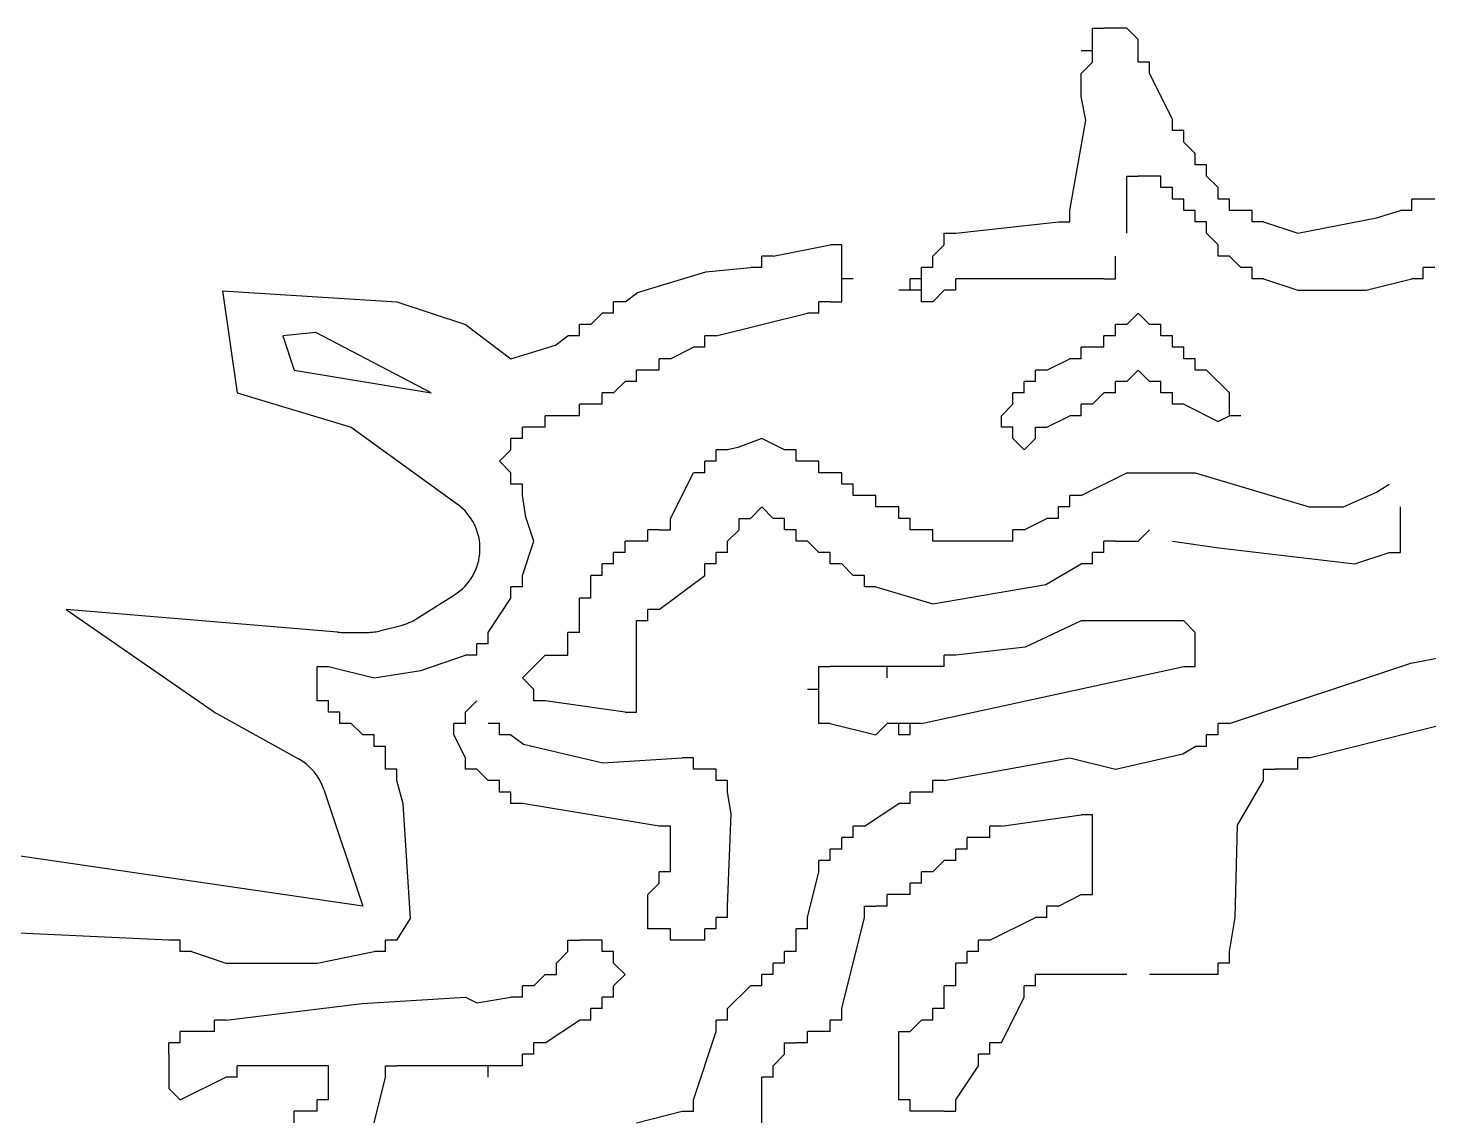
# Model space of a CAD drawing. Header units: metres. Extents: x -4.5 to 4.5, y -4.5 to 4.5.
# Drawn here: x -1.88 to -0.6, y 1.527 to 2.522 of the extents above; entities that cross this region are included whole.
import ezdxf

# ---------------------------------------------------------------- set-up
doc = ezdxf.new("R2010")
doc.units = ezdxf.units.M

msp = doc.modelspace()

# ---------------------------------------------------------------- linework, layer by layer
at = {"layer": '1', "color": 3}
for p, q in [((-0.907651, 2.511762), (-0.907651, 2.522179)), ((-0.907651, 2.522179), (-0.897234, 2.522179)), ((-0.876401, 2.522179), (-0.897234, 2.522179)), ((-0.865984, 2.511762), (-0.876401, 2.522179)), ((-0.907651, 2.501346), (-0.907651, 2.511762)), ((-0.865984, 2.501346), (-0.865984, 2.511762)), ((-0.907651, 2.501346), (-0.918068, 2.501346)), ((-0.907651, 2.490929), (-0.907651, 2.501346)), ((-0.865984, 2.490929), (-0.865984, 2.501346)), ((-0.918068, 2.480512), (-0.907651, 2.490929)), ((-0.855568, 2.490929), (-0.865984, 2.490929)), ((-0.855568, 2.480512), (-0.855568, 2.490929)), ((-0.918068, 2.459679), (-0.918068, 2.480512)), ((-0.834734, 2.438846), (-0.855568, 2.480512)), ((-0.913845, 2.438142), (-0.918068, 2.459679)), ((-0.928484, 2.355512), (-0.913845, 2.438142)), ((-0.834734, 2.428429), (-0.834734, 2.438846)), ((-0.824318, 2.428429), (-0.834734, 2.428429)), ((-0.824318, 2.418012), (-0.824318, 2.428429)), ((-0.813901, 2.407596), (-0.824318, 2.418012)), ((-0.813901, 2.397179), (-0.813901, 2.407596)), ((-0.803484, 2.397179), (-0.813901, 2.397179)), ((-0.803484, 2.386762), (-0.803484, 2.397179)), ((-0.876401, 2.376346), (-0.876401, 2.386762)), ((-0.876401, 2.386762), (-0.865984, 2.386762)), ((-0.855568, 2.386762), (-0.865984, 2.386762)), ((-0.845151, 2.386762), (-0.855568, 2.386762)), ((-0.845151, 2.376346), (-0.845151, 2.386762)), ((-0.793068, 2.376346), (-0.803484, 2.386762)), ((-0.876401, 2.334679), (-0.876401, 2.376346)), ((-0.834734, 2.376346), (-0.845151, 2.376346)), ((-0.834734, 2.365929), (-0.834734, 2.376346)), ((-0.793068, 2.365929), (-0.793068, 2.376346)), ((-0.928484, 2.345096), (-0.928484, 2.355512)), ((-0.824318, 2.365929), (-0.834734, 2.365929)), ((-0.824318, 2.355512), (-0.824318, 2.365929)), ((-0.813901, 2.355512), (-0.824318, 2.355512)), ((-0.813901, 2.345096), (-0.813901, 2.355512)), ((-0.782651, 2.365929), (-0.793068, 2.365929)), ((-0.782651, 2.355512), (-0.782651, 2.365929)), ((-0.772234, 2.355512), (-0.782651, 2.355512)), ((-0.761818, 2.355512), (-0.772234, 2.355512)), ((-0.761818, 2.345096), (-0.761818, 2.355512)), ((-0.648153, 2.348772), (-0.626401, 2.355512)), ((-0.615984, 2.355512), (-0.626401, 2.355512)), ((-0.605568, 2.365929), (-0.615984, 2.365929)), ((-0.615984, 2.355512), (-0.615984, 2.365929)), ((-0.595151, 2.365929), (-0.605568, 2.365929)), ((-1.032651, 2.334679), (-0.938901, 2.345096)), ((-0.938901, 2.345096), (-0.928484, 2.345096)), ((-0.803484, 2.345096), (-0.813901, 2.345096)), ((-0.803484, 2.334679), (-0.803484, 2.345096)), ((-0.751401, 2.345096), (-0.761818, 2.345096)), ((-0.751401, 2.345096), (-0.720151, 2.334679)), ((-0.720151, 2.334679), (-0.648153, 2.348772)), ((-1.043068, 2.324262), (-1.043068, 2.334679)), ((-1.043068, 2.334679), (-1.032651, 2.334679)), ((-0.793068, 2.324262), (-0.803484, 2.334679)), ((-1.199318, 2.313846), (-1.147234, 2.324262)), ((-1.136818, 2.324262), (-1.147234, 2.324262)), ((-1.136818, 2.313846), (-1.136818, 2.324262)), ((-1.053484, 2.313846), (-1.043068, 2.324262)), ((-0.793068, 2.313846), (-0.793068, 2.324262)), ((-1.199318, 2.313846), (-1.209734, 2.313846)), ((-1.209734, 2.303429), (-1.209734, 2.313846)), ((-1.136818, 2.303429), (-1.136818, 2.313846)), ((-1.053484, 2.303429), (-1.053484, 2.313846)), ((-0.886818, 2.303429), (-0.886818, 2.313846)), ((-0.782651, 2.313846), (-0.793068, 2.313846)), ((-0.772234, 2.303429), (-0.782651, 2.313846)), ((-1.323276, 2.280512), (-1.261016, 2.299423)), ((-1.261016, 2.299423), (-1.220151, 2.303429)), ((-1.209734, 2.303429), (-1.220151, 2.303429)), ((-1.136818, 2.293012), (-1.136818, 2.303429)), ((-1.126401, 2.293012), (-1.136818, 2.293012)), ((-1.136818, 2.282596), (-1.136818, 2.293012)), ((-1.063901, 2.293012), (-1.074318, 2.293012)), ((-1.074318, 2.282596), (-1.074318, 2.293012)), ((-1.053484, 2.303429), (-1.063901, 2.303429)), ((-1.063901, 2.293012), (-1.063901, 2.303429)), ((-1.063901, 2.282596), (-1.063901, 2.293012)), ((-1.022234, 2.293012), (-1.032651, 2.293012)), ((-1.032651, 2.282596), (-1.032651, 2.293012)), ((-0.897234, 2.293012), (-1.022234, 2.293012)), ((-0.897234, 2.293012), (-0.886818, 2.293012)), ((-0.886818, 2.293012), (-0.886818, 2.303429)), ((-0.761818, 2.303429), (-0.772234, 2.303429)), ((-0.761818, 2.293012), (-0.761818, 2.303429)), ((-0.751401, 2.293012), (-0.761818, 2.293012)), ((-0.751401, 2.293012), (-0.720151, 2.282596)), ((-0.657651, 2.282596), (-0.615984, 2.293012)), ((-0.605568, 2.293012), (-0.615984, 2.293012)), ((-0.595151, 2.303429), (-0.605568, 2.303429)), ((-0.605568, 2.293012), (-0.605568, 2.303429)), ((-1.334734, 2.272179), (-1.323276, 2.280512)), ((-1.136818, 2.272179), (-1.136818, 2.282596)), ((-1.074318, 2.282596), (-1.084734, 2.282596)), ((-1.063901, 2.282596), (-1.074318, 2.282596)), ((-1.063901, 2.272179), (-1.063901, 2.282596)), ((-1.053484, 2.272179), (-1.043068, 2.282596)), ((-1.032651, 2.282596), (-1.043068, 2.282596)), ((-0.720151, 2.282596), (-0.657651, 2.282596)), ((-1.334734, 2.272179), (-1.345151, 2.272179)), ((-1.345151, 2.261762), (-1.345151, 2.272179)), ((-1.147234, 2.272179), (-1.157651, 2.272179)), ((-1.157651, 2.261762), (-1.157651, 2.272179)), ((-1.147234, 2.272179), (-1.136818, 2.272179)), ((-1.053484, 2.272179), (-1.063901, 2.272179)), ((-1.365984, 2.251346), (-1.355568, 2.261762)), ((-1.345151, 2.261762), (-1.355568, 2.261762)), ((-1.251401, 2.240929), (-1.168068, 2.261762)), ((-1.157651, 2.261762), (-1.168068, 2.261762)), ((-0.865984, 2.261762), (-0.876401, 2.251346)), ((-0.855568, 2.251346), (-0.865984, 2.261762)), ((-1.398276, 2.232596), (-1.386818, 2.240929)), ((-1.376401, 2.240929), (-1.386818, 2.240929)), ((-1.365984, 2.251346), (-1.376401, 2.251346)), ((-1.376401, 2.240929), (-1.376401, 2.251346)), ((-1.251401, 2.240929), (-1.261818, 2.240929)), ((-1.261818, 2.230512), (-1.261818, 2.240929)), ((-0.886818, 2.240929), (-0.897234, 2.240929)), ((-0.897234, 2.230512), (-0.897234, 2.240929)), ((-0.876401, 2.251346), (-0.886818, 2.251346)), ((-0.886818, 2.240929), (-0.886818, 2.251346)), ((-0.845151, 2.251346), (-0.855568, 2.251346)), ((-0.845151, 2.240929), (-0.845151, 2.251346)), ((-0.834734, 2.240929), (-0.845151, 2.240929)), ((-0.834734, 2.230512), (-0.834734, 2.240929)), ((-1.438901, 2.220096), (-1.398276, 2.232596)), ((-1.293068, 2.220096), (-1.272234, 2.230512)), ((-1.261818, 2.230512), (-1.272234, 2.230512)), ((-0.907651, 2.230512), (-0.918068, 2.230512)), ((-0.918068, 2.220096), (-0.918068, 2.230512)), ((-0.897234, 2.230512), (-0.907651, 2.230512)), ((-0.824318, 2.230512), (-0.834734, 2.230512)), ((-0.824318, 2.220096), (-0.824318, 2.230512)), ((-1.293068, 2.220096), (-1.303484, 2.220096)), ((-1.303484, 2.209679), (-1.303484, 2.220096)), ((-0.949318, 2.209679), (-0.928484, 2.220096)), ((-0.918068, 2.220096), (-0.928484, 2.220096)), ((-0.813901, 2.220096), (-0.824318, 2.220096)), ((-0.813901, 2.209679), (-0.813901, 2.220096)), ((-1.313901, 2.209679), (-1.324318, 2.209679)), ((-1.324318, 2.199262), (-1.324318, 2.209679)), ((-1.303484, 2.209679), (-1.313901, 2.209679)), ((-0.949318, 2.209679), (-0.959734, 2.209679)), ((-0.959734, 2.199262), (-0.959734, 2.209679)), ((-0.865984, 2.209679), (-0.876401, 2.199262)), ((-0.855568, 2.199262), (-0.865984, 2.209679)), ((-0.803484, 2.209679), (-0.813901, 2.209679)), ((-0.782651, 2.188846), (-0.803484, 2.209679)), ((-1.345151, 2.188846), (-1.355568, 2.188846)), ((-1.355568, 2.178429), (-1.355568, 2.188846)), ((-1.345151, 2.188846), (-1.334734, 2.199262)), ((-1.324318, 2.199262), (-1.334734, 2.199262)), ((-0.970151, 2.188846), (-0.980568, 2.188846)), ((-0.980568, 2.178429), (-0.980568, 2.188846)), ((-0.959734, 2.199262), (-0.970151, 2.199262)), ((-0.970151, 2.188846), (-0.970151, 2.199262)), ((-0.907651, 2.178429), (-0.897234, 2.188846)), ((-0.886818, 2.188846), (-0.897234, 2.188846)), ((-0.876401, 2.199262), (-0.886818, 2.199262)), ((-0.886818, 2.188846), (-0.886818, 2.199262)), ((-0.845151, 2.199262), (-0.855568, 2.199262)), ((-0.845151, 2.188846), (-0.845151, 2.199262)), ((-0.834734, 2.188846), (-0.845151, 2.188846)), ((-0.834734, 2.178429), (-0.834734, 2.188846)), ((-0.782651, 2.178429), (-0.782651, 2.188846)), ((-1.365984, 2.178429), (-1.376401, 2.178429)), ((-1.376401, 2.168012), (-1.376401, 2.178429)), ((-1.355568, 2.178429), (-1.365984, 2.178429)), ((-0.990984, 2.168012), (-0.980568, 2.178429)), ((-0.907651, 2.178429), (-0.918068, 2.178429)), ((-0.918068, 2.168012), (-0.918068, 2.178429)), ((-0.824318, 2.178429), (-0.834734, 2.178429)), ((-0.824318, 2.178429), (-0.793068, 2.162804)), ((-0.782651, 2.168012), (-0.782651, 2.178429)), ((-1.397234, 2.168012), (-1.407651, 2.168012)), ((-1.407651, 2.157596), (-1.407651, 2.168012)), ((-1.386818, 2.168012), (-1.397234, 2.168012)), ((-1.376401, 2.168012), (-1.386818, 2.168012)), ((-0.990984, 2.157596), (-0.990984, 2.168012)), ((-0.949318, 2.157596), (-0.928484, 2.168012)), ((-0.918068, 2.168012), (-0.928484, 2.168012)), ((-0.793068, 2.162804), (-0.782651, 2.168012)), ((-0.772234, 2.168012), (-0.782651, 2.168012)), ((-1.418068, 2.157596), (-1.428484, 2.157596)), ((-1.428484, 2.147179), (-1.428484, 2.157596)), ((-1.407651, 2.157596), (-1.418068, 2.157596)), ((-0.980568, 2.157596), (-0.990984, 2.157596)), ((-0.980568, 2.147179), (-0.980568, 2.157596)), ((-0.959734, 2.147179), (-0.959734, 2.157596)), ((-0.959734, 2.157596), (-0.949318, 2.157596)), ((-1.428484, 2.147179), (-1.438901, 2.147179)), ((-1.438901, 2.136762), (-1.438901, 2.147179)), ((-1.231609, 2.138846), (-1.240984, 2.136762)), ((-1.209734, 2.147179), (-1.231609, 2.138846)), ((-1.188901, 2.136762), (-1.209734, 2.147179)), ((-0.980568, 2.147179), (-0.970151, 2.136762)), ((-0.970151, 2.136762), (-0.959734, 2.147179)), ((-1.449318, 2.126346), (-1.438901, 2.136762)), ((-1.438901, 2.115929), (-1.449318, 2.126346)), ((-1.251401, 2.126346), (-1.261818, 2.126346)), ((-1.261818, 2.115929), (-1.261818, 2.126346)), ((-1.240984, 2.136762), (-1.251401, 2.136762)), ((-1.251401, 2.126346), (-1.251401, 2.136762)), ((-1.178484, 2.136762), (-1.188901, 2.136762)), ((-1.178484, 2.126346), (-1.178484, 2.136762)), ((-1.168068, 2.126346), (-1.178484, 2.126346)), ((-1.157651, 2.126346), (-1.168068, 2.126346)), ((-1.157651, 2.115929), (-1.157651, 2.126346)), ((-1.438901, 2.105512), (-1.438901, 2.115929)), ((-1.293068, 2.074262), (-1.272234, 2.115929)), ((-1.261818, 2.115929), (-1.272234, 2.115929)), ((-1.147234, 2.115929), (-1.157651, 2.115929)), ((-1.136818, 2.115929), (-1.147234, 2.115929)), ((-1.136818, 2.105512), (-1.136818, 2.115929)), ((-0.918068, 2.095096), (-0.876401, 2.115929)), ((-0.876401, 2.115929), (-0.813901, 2.115929)), ((-0.813901, 2.115929), (-0.709734, 2.084679)), ((-1.428484, 2.105512), (-1.438901, 2.105512)), ((-1.428484, 2.095096), (-1.428484, 2.105512)), ((-1.126401, 2.105512), (-1.136818, 2.105512)), ((-1.126401, 2.095096), (-1.126401, 2.105512)), ((-0.648276, 2.098221), (-0.636818, 2.105512)), ((-1.425359, 2.075304), (-1.428484, 2.095096)), ((-1.115984, 2.095096), (-1.126401, 2.095096)), ((-1.105568, 2.095096), (-1.115984, 2.095096)), ((-1.105568, 2.084679), (-1.105568, 2.095096)), ((-0.918068, 2.095096), (-0.928484, 2.095096)), ((-0.928484, 2.084679), (-0.928484, 2.095096)), ((-0.678484, 2.084679), (-0.648276, 2.098221)), ((-1.418068, 2.053429), (-1.425359, 2.075304)), ((-1.293068, 2.063846), (-1.293068, 2.074262)), ((-1.230568, 2.063846), (-1.230568, 2.074262)), ((-1.230568, 2.074262), (-1.220151, 2.074262)), ((-1.209734, 2.084679), (-1.220151, 2.074262)), ((-1.199318, 2.074262), (-1.209734, 2.084679)), ((-1.188901, 2.074262), (-1.199318, 2.074262)), ((-1.188901, 2.063846), (-1.188901, 2.074262)), ((-1.095151, 2.084679), (-1.105568, 2.084679)), ((-1.084734, 2.084679), (-1.095151, 2.084679)), ((-1.084734, 2.074262), (-1.084734, 2.084679)), ((-1.074318, 2.074262), (-1.084734, 2.074262)), ((-1.074318, 2.063846), (-1.074318, 2.074262)), ((-0.970151, 2.063846), (-0.949318, 2.074262)), ((-0.938901, 2.074262), (-0.949318, 2.074262)), ((-0.928484, 2.084679), (-0.938901, 2.084679)), ((-0.938901, 2.074262), (-0.938901, 2.084679)), ((-0.709734, 2.084679), (-0.678484, 2.084679)), ((-0.626401, 2.053429), (-0.626401, 2.084679)), ((-1.303484, 2.063846), (-1.313901, 2.063846)), ((-1.313901, 2.053429), (-1.313901, 2.063846)), ((-1.303484, 2.063846), (-1.293068, 2.063846)), ((-1.240984, 2.053429), (-1.230568, 2.063846)), ((-1.178484, 2.063846), (-1.188901, 2.063846)), ((-1.178484, 2.053429), (-1.178484, 2.063846)), ((-1.063901, 2.063846), (-1.074318, 2.063846)), ((-1.053484, 2.063846), (-1.063901, 2.063846)), ((-1.053484, 2.053429), (-1.053484, 2.063846)), ((-0.970151, 2.063846), (-0.980568, 2.063846)), ((-0.980568, 2.053429), (-0.980568, 2.063846)), ((-0.865984, 2.053429), (-0.855568, 2.063846)), ((-1.428484, 2.022179), (-1.418068, 2.053429)), ((-1.324318, 2.053429), (-1.334734, 2.053429)), ((-1.334734, 2.043012), (-1.334734, 2.053429)), ((-1.313901, 2.053429), (-1.324318, 2.053429)), ((-1.240984, 2.043012), (-1.240984, 2.053429)), ((-1.168068, 2.053429), (-1.178484, 2.053429)), ((-1.157651, 2.043012), (-1.168068, 2.053429)), ((-1.043068, 2.053429), (-1.053484, 2.053429)), ((-0.990984, 2.053429), (-1.043068, 2.053429)), ((-0.980568, 2.053429), (-0.990984, 2.053429)), ((-0.886818, 2.053429), (-0.897234, 2.053429)), ((-0.897234, 2.043012), (-0.897234, 2.053429)), ((-0.886818, 2.053429), (-0.865984, 2.053429)), ((-0.834734, 2.053429), (-0.792443, 2.047387)), ((-0.626401, 2.043012), (-0.626401, 2.053429)), ((-1.334734, 2.043012), (-1.345151, 2.043012)), ((-1.345151, 2.032596), (-1.345151, 2.043012)), ((-1.240984, 2.043012), (-1.251401, 2.043012)), ((-1.251401, 2.032596), (-1.251401, 2.043012)), ((-1.147234, 2.043012), (-1.157651, 2.043012)), ((-1.147234, 2.032596), (-1.147234, 2.043012)), ((-0.897234, 2.043012), (-0.907651, 2.043012)), ((-0.907651, 2.032596), (-0.907651, 2.043012)), ((-0.792443, 2.047387), (-0.668068, 2.032596)), ((-0.668068, 2.032596), (-0.636818, 2.043012)), ((-0.636818, 2.043012), (-0.626401, 2.043012)), ((-1.428484, 2.011762), (-1.428484, 2.022179)), ((-1.355568, 2.022179), (-1.365984, 2.022179)), ((-1.365984, 2.011762), (-1.365984, 2.022179)), ((-1.345151, 2.032596), (-1.355568, 2.032596)), ((-1.355568, 2.022179), (-1.355568, 2.032596)), ((-1.303484, 1.990929), (-1.261818, 2.022179)), ((-1.251401, 2.032596), (-1.261818, 2.032596)), ((-1.261818, 2.022179), (-1.261818, 2.032596)), ((-1.136818, 2.032596), (-1.147234, 2.032596)), ((-1.126401, 2.022179), (-1.136818, 2.032596)), ((-1.115984, 2.022179), (-1.126401, 2.022179)), ((-1.115984, 2.011762), (-1.115984, 2.022179)), ((-0.950359, 2.013846), (-0.918068, 2.032596)), ((-0.907651, 2.032596), (-0.918068, 2.032596)), ((-1.428484, 2.011762), (-1.438901, 2.011762)), ((-1.438901, 2.001346), (-1.438901, 2.011762)), ((-1.365984, 2.001346), (-1.365984, 2.011762)), ((-1.105568, 2.011762), (-1.115984, 2.011762)), ((-1.105568, 2.011762), (-1.053484, 1.996137)), ((-1.053484, 1.996137), (-0.950359, 2.013846)), ((-1.524987, 1.982612), (-1.490509, 2.004388)), ((-1.459734, 1.970096), (-1.438901, 2.001346)), ((-1.365984, 2.001346), (-1.376401, 2.001346)), ((-1.376401, 1.990929), (-1.376401, 2.001346)), ((-1.376401, 1.980512), (-1.376401, 1.990929)), ((-1.303484, 1.990929), (-1.313901, 1.990929)), ((-1.313901, 1.980512), (-1.313901, 1.990929)), ((-1.557755, 1.971682), (-1.539194, 1.976472)), ((-1.376401, 1.970096), (-1.376401, 1.980512)), ((-1.313901, 1.980512), (-1.324318, 1.980512)), ((-1.324318, 1.970096), (-1.324318, 1.980512)), ((-0.918068, 1.980512), (-0.969109, 1.956554)), ((-0.824318, 1.980512), (-0.918068, 1.980512)), ((-0.813901, 1.970096), (-0.824318, 1.980512)), ((-1.593071, 1.970096), (-1.570248, 1.970096)), ((-1.459734, 1.959679), (-1.470151, 1.959679)), ((-1.470151, 1.949262), (-1.470151, 1.959679)), ((-1.459734, 1.959679), (-1.459734, 1.970096)), ((-1.376401, 1.970096), (-1.386818, 1.970096)), ((-1.386818, 1.959679), (-1.386818, 1.970096)), ((-1.386818, 1.949262), (-1.386818, 1.959679)), ((-1.324318, 1.907596), (-1.324318, 1.970096)), ((-0.813901, 1.949262), (-0.813901, 1.970096)), ((-0.617026, 1.941971), (-0.470151, 1.970096)), ((-1.521315, 1.935169), (-1.480568, 1.949262)), ((-1.470151, 1.949262), (-1.480568, 1.949262)), ((-1.428484, 1.928429), (-1.407651, 1.949262)), ((-1.407651, 1.949262), (-1.397234, 1.949262)), ((-1.397234, 1.949262), (-1.386818, 1.949262)), ((-1.032651, 1.949262), (-1.043068, 1.949262)), ((-1.043068, 1.938846), (-1.043068, 1.949262)), ((-0.969109, 1.956554), (-1.032651, 1.949262)), ((-0.813901, 1.938846), (-0.813901, 1.949262)), ((-1.615984, 1.928429), (-1.615984, 1.938846)), ((-1.615984, 1.938846), (-1.605568, 1.938846)), ((-1.605568, 1.938846), (-1.563901, 1.928429)), ((-1.563901, 1.928429), (-1.521315, 1.935169)), ((-1.157651, 1.928429), (-1.157651, 1.938846)), ((-1.157651, 1.938846), (-1.147234, 1.938846)), ((-1.105568, 1.938846), (-1.147234, 1.938846)), ((-1.095151, 1.938846), (-1.105568, 1.938846)), ((-1.084734, 1.938846), (-1.095151, 1.938846)), ((-1.095151, 1.928429), (-1.095151, 1.938846)), ((-1.053484, 1.938846), (-1.084734, 1.938846)), ((-1.063901, 1.886762), (-0.824318, 1.938846)), ((-1.043068, 1.938846), (-1.053484, 1.938846)), ((-0.824318, 1.938846), (-0.813901, 1.938846)), ((-0.782651, 1.886762), (-0.617026, 1.941971)), ((-1.615984, 1.918012), (-1.615984, 1.928429)), ((-1.418068, 1.918012), (-1.428484, 1.928429)), ((-1.157651, 1.918012), (-1.157651, 1.928429)), ((-1.615984, 1.907596), (-1.615984, 1.918012)), ((-1.605568, 1.907596), (-1.615984, 1.907596)), ((-1.605568, 1.897179), (-1.605568, 1.907596)), ((-1.480568, 1.897179), (-1.470151, 1.907596)), ((-1.418068, 1.907596), (-1.418068, 1.918012)), ((-1.407651, 1.907596), (-1.418068, 1.907596)), ((-1.334734, 1.897179), (-1.407651, 1.907596)), ((-1.324318, 1.897179), (-1.324318, 1.907596)), ((-1.157651, 1.918012), (-1.168068, 1.918012)), ((-1.157651, 1.907596), (-1.157651, 1.918012)), ((-1.157651, 1.897179), (-1.157651, 1.907596)), ((-1.595151, 1.897179), (-1.605568, 1.897179)), ((-1.595151, 1.886762), (-1.595151, 1.897179)), ((-1.480568, 1.886762), (-1.480568, 1.897179)), ((-1.334734, 1.897179), (-1.324318, 1.897179)), ((-1.157651, 1.886762), (-1.157651, 1.897179)), ((-0.709734, 1.855512), (-0.543068, 1.897179)), ((-1.584734, 1.886762), (-1.595151, 1.886762)), ((-1.574318, 1.876346), (-1.584734, 1.886762)), ((-1.480568, 1.886762), (-1.490984, 1.886762)), ((-1.490984, 1.876346), (-1.490984, 1.886762)), ((-1.449318, 1.886762), (-1.459734, 1.886762)), ((-1.449318, 1.876346), (-1.449318, 1.886762)), ((-1.147234, 1.886762), (-1.157651, 1.886762)), ((-1.147234, 1.886762), (-1.105568, 1.876346)), ((-1.105568, 1.876346), (-1.095151, 1.886762)), ((-1.084734, 1.886762), (-1.095151, 1.886762)), ((-1.074318, 1.886762), (-1.084734, 1.886762)), ((-1.084734, 1.876346), (-1.084734, 1.886762)), ((-1.063901, 1.886762), (-1.074318, 1.886762)), ((-1.074318, 1.876346), (-1.074318, 1.886762)), ((-0.782651, 1.886762), (-0.793068, 1.886762)), ((-0.793068, 1.876346), (-0.793068, 1.886762)), ((-1.563901, 1.876346), (-1.574318, 1.876346)), ((-1.563901, 1.865929), (-1.563901, 1.876346)), ((-1.480568, 1.855512), (-1.490984, 1.876346)), ((-1.438901, 1.876346), (-1.449318, 1.876346)), ((-1.438901, 1.876346), (-1.427443, 1.868012)), ((-1.074318, 1.876346), (-1.084734, 1.876346)), ((-0.793068, 1.876346), (-0.803484, 1.876346)), ((-0.803484, 1.865929), (-0.803484, 1.876346)), ((-1.553484, 1.865929), (-1.563901, 1.865929)), ((-1.553484, 1.855512), (-1.553484, 1.865929)), ((-1.427443, 1.868012), (-1.355007, 1.851025)), ((-0.886818, 1.845096), (-0.825237, 1.859189)), ((-0.825237, 1.859189), (-0.813901, 1.865929)), ((-0.803484, 1.865929), (-0.813901, 1.865929)), ((-1.553484, 1.845096), (-1.553484, 1.855512)), ((-1.543068, 1.845096), (-1.553484, 1.845096)), ((-1.543068, 1.834679), (-1.543068, 1.845096)), ((-1.480568, 1.845096), (-1.480568, 1.855512)), ((-1.470151, 1.845096), (-1.480568, 1.845096)), ((-1.459734, 1.834679), (-1.470151, 1.845096)), ((-1.355007, 1.851025), (-1.282651, 1.855512)), ((-1.272234, 1.855512), (-1.282651, 1.855512)), ((-1.272234, 1.845096), (-1.272234, 1.855512)), ((-1.261818, 1.845096), (-1.272234, 1.845096)), ((-1.251401, 1.845096), (-1.261818, 1.845096)), ((-1.251401, 1.834679), (-1.251401, 1.845096)), ((-1.043068, 1.834679), (-0.928484, 1.855512)), ((-0.928484, 1.855512), (-0.886818, 1.845096)), ((-0.751401, 1.834679), (-0.751401, 1.845096)), ((-0.751401, 1.845096), (-0.740984, 1.845096)), ((-0.730568, 1.845096), (-0.740984, 1.845096)), ((-0.720151, 1.845096), (-0.730568, 1.845096)), ((-0.709734, 1.855512), (-0.720151, 1.855512)), ((-0.720151, 1.845096), (-0.720151, 1.855512)), ((-1.537224, 1.813338), (-1.543068, 1.834679)), ((-1.449318, 1.834679), (-1.459734, 1.834679)), ((-1.449318, 1.824262), (-1.449318, 1.834679)), ((-1.240984, 1.834679), (-1.251401, 1.834679)), ((-1.240984, 1.824262), (-1.240984, 1.834679)), ((-1.043068, 1.834679), (-1.053484, 1.834679)), ((-1.053484, 1.824262), (-1.053484, 1.834679)), ((-0.775359, 1.794054), (-0.751401, 1.834679)), ((-1.438901, 1.824262), (-1.449318, 1.824262)), ((-1.438901, 1.813846), (-1.438901, 1.824262)), ((-1.237859, 1.804471), (-1.240984, 1.824262)), ((-1.063901, 1.824262), (-1.074318, 1.824262)), ((-1.074318, 1.813846), (-1.074318, 1.824262)), ((-1.053484, 1.824262), (-1.063901, 1.824262)), ((-1.530568, 1.708637), (-1.537224, 1.813338)), ((-1.428484, 1.813846), (-1.438901, 1.813846)), ((-1.303484, 1.793012), (-1.428484, 1.813846)), ((-1.240984, 1.720096), (-1.237859, 1.804471)), ((-1.115984, 1.793012), (-1.084734, 1.813846)), ((-1.074318, 1.813846), (-1.084734, 1.813846)), ((-1.293068, 1.793012), (-1.303484, 1.793012)), ((-1.293068, 1.782596), (-1.293068, 1.793012)), ((-1.115984, 1.793012), (-1.126401, 1.793012)), ((-1.126401, 1.782596), (-1.126401, 1.793012)), ((-0.990984, 1.793012), (-1.001401, 1.793012)), ((-1.001401, 1.782596), (-1.001401, 1.793012)), ((-0.990984, 1.793012), (-0.918068, 1.803429)), ((-0.907651, 1.803429), (-0.918068, 1.803429)), ((-0.907651, 1.793012), (-0.907651, 1.803429)), ((-0.907651, 1.740929), (-0.907651, 1.793012)), ((-0.777443, 1.709679), (-0.775359, 1.794054)), ((-1.293068, 1.761762), (-1.293068, 1.782596)), ((-1.126401, 1.782596), (-1.136818, 1.782596)), ((-1.136818, 1.772179), (-1.136818, 1.782596)), ((-1.011818, 1.782596), (-1.022234, 1.782596)), ((-1.022234, 1.772179), (-1.022234, 1.782596)), ((-1.001401, 1.782596), (-1.011818, 1.782596)), ((-1.136818, 1.772179), (-1.147234, 1.772179)), ((-1.147234, 1.761762), (-1.147234, 1.772179)), ((-1.022234, 1.772179), (-1.032651, 1.772179)), ((-1.032651, 1.761762), (-1.032651, 1.772179)), ((-1.293068, 1.751346), (-1.293068, 1.761762)), ((-1.147234, 1.761762), (-1.157651, 1.761762)), ((-1.157651, 1.751346), (-1.157651, 1.761762)), ((-1.053484, 1.751346), (-1.043068, 1.761762)), ((-1.032651, 1.761762), (-1.043068, 1.761762)), ((-1.313901, 1.730512), (-1.303484, 1.740929)), ((-1.293068, 1.751346), (-1.303484, 1.751346)), ((-1.303484, 1.740929), (-1.303484, 1.751346)), ((-1.168068, 1.709679), (-1.157651, 1.751346)), ((-1.063901, 1.740929), (-1.074318, 1.740929)), ((-1.074318, 1.730512), (-1.074318, 1.740929)), ((-1.053484, 1.751346), (-1.063901, 1.751346)), ((-1.063901, 1.740929), (-1.063901, 1.751346)), ((-0.907651, 1.730512), (-0.907651, 1.740929)), ((-1.313901, 1.709679), (-1.313901, 1.730512)), ((-1.084734, 1.730512), (-1.095151, 1.730512)), ((-1.095151, 1.720096), (-1.095151, 1.730512)), ((-1.074318, 1.730512), (-1.084734, 1.730512)), ((-0.938901, 1.720096), (-0.918068, 1.730512)), ((-0.918068, 1.730512), (-0.907651, 1.730512)), ((-1.240984, 1.709679), (-1.240984, 1.720096)), ((-1.115984, 1.709679), (-1.115984, 1.720096)), ((-1.115984, 1.720096), (-1.105568, 1.720096)), ((-1.095151, 1.720096), (-1.105568, 1.720096)), ((-0.938901, 1.720096), (-0.949318, 1.720096)), ((-0.949318, 1.709679), (-0.949318, 1.720096)), ((-1.543068, 1.688846), (-1.530568, 1.708637)), ((-1.313901, 1.699262), (-1.313901, 1.709679)), ((-1.240984, 1.709679), (-1.251401, 1.709679)), ((-1.251401, 1.699262), (-1.251401, 1.709679)), ((-1.168068, 1.699262), (-1.168068, 1.709679)), ((-1.136818, 1.626346), (-1.115984, 1.709679)), ((-1.001401, 1.688846), (-0.959734, 1.709679)), ((-0.949318, 1.709679), (-0.959734, 1.709679)), ((-0.782651, 1.678429), (-0.777443, 1.709679)), ((-1.751401, 1.688846), (-1.908693, 1.696137)), ((-1.303484, 1.699262), (-1.313901, 1.699262)), ((-1.293068, 1.699262), (-1.303484, 1.699262)), ((-1.293068, 1.688846), (-1.293068, 1.699262)), ((-1.251401, 1.699262), (-1.261818, 1.699262)), ((-1.261818, 1.688846), (-1.261818, 1.699262)), ((-1.168068, 1.699262), (-1.178484, 1.699262)), ((-1.178484, 1.688846), (-1.178484, 1.699262)), ((-1.740984, 1.688846), (-1.751401, 1.688846)), ((-1.740984, 1.678429), (-1.740984, 1.688846)), ((-1.730568, 1.678429), (-1.740984, 1.678429)), ((-1.730568, 1.678429), (-1.699318, 1.668012)), ((-1.615984, 1.668012), (-1.563901, 1.678429)), ((-1.553484, 1.678429), (-1.563901, 1.678429)), ((-1.543068, 1.688846), (-1.553484, 1.688846)), ((-1.553484, 1.678429), (-1.553484, 1.688846)), ((-1.397234, 1.668012), (-1.386818, 1.678429)), ((-1.386818, 1.678429), (-1.386818, 1.688846)), ((-1.386818, 1.688846), (-1.376401, 1.688846)), ((-1.365984, 1.688846), (-1.376401, 1.688846)), ((-1.355568, 1.688846), (-1.365984, 1.688846)), ((-1.355568, 1.678429), (-1.355568, 1.688846)), ((-1.345151, 1.678429), (-1.355568, 1.678429)), ((-1.345151, 1.668012), (-1.345151, 1.678429)), ((-1.282651, 1.688846), (-1.293068, 1.688846)), ((-1.272234, 1.688846), (-1.282651, 1.688846)), ((-1.261818, 1.688846), (-1.272234, 1.688846)), ((-1.178484, 1.678429), (-1.188901, 1.678429)), ((-1.188901, 1.668012), (-1.188901, 1.678429)), ((-1.178484, 1.678429), (-1.178484, 1.688846)), ((-1.011818, 1.678429), (-1.022234, 1.678429)), ((-1.022234, 1.668012), (-1.022234, 1.678429)), ((-1.001401, 1.688846), (-1.011818, 1.688846)), ((-1.011818, 1.678429), (-1.011818, 1.688846)), ((-0.782651, 1.668012), (-0.782651, 1.678429)), ((-1.699318, 1.668012), (-1.615984, 1.668012)), ((-1.397234, 1.657596), (-1.397234, 1.668012)), ((-1.334734, 1.657596), (-1.345151, 1.668012)), ((-1.188901, 1.668012), (-1.199318, 1.668012)), ((-1.199318, 1.657596), (-1.199318, 1.668012)), ((-1.022234, 1.668012), (-1.032651, 1.668012)), ((-1.032651, 1.657596), (-1.032651, 1.668012)), ((-0.782651, 1.668012), (-0.793068, 1.668012)), ((-0.793068, 1.657596), (-0.793068, 1.668012)), ((-1.418068, 1.647179), (-1.407651, 1.657596)), ((-1.407651, 1.657596), (-1.397234, 1.657596)), ((-1.345151, 1.647179), (-1.334734, 1.657596)), ((-1.199318, 1.657596), (-1.209734, 1.657596)), ((-1.209734, 1.647179), (-1.209734, 1.657596)), ((-1.032651, 1.647179), (-1.032651, 1.657596)), ((-0.949318, 1.657596), (-0.959734, 1.657596)), ((-0.959734, 1.647179), (-0.959734, 1.657596)), ((-0.876401, 1.657596), (-0.949318, 1.657596)), ((-0.803484, 1.657596), (-0.855568, 1.657596)), ((-0.793068, 1.657596), (-0.803484, 1.657596)), ((-1.418068, 1.647179), (-1.428484, 1.647179)), ((-1.428484, 1.636762), (-1.428484, 1.647179)), ((-1.345151, 1.636762), (-1.345151, 1.647179)), ((-1.240984, 1.626346), (-1.220151, 1.647179)), ((-1.209734, 1.647179), (-1.220151, 1.647179)), ((-1.032651, 1.647179), (-1.043068, 1.647179)), ((-1.043068, 1.636762), (-1.043068, 1.647179)), ((-0.959734, 1.647179), (-0.970151, 1.647179)), ((-0.970151, 1.636762), (-0.970151, 1.647179)), ((-1.699318, 1.615929), (-1.574782, 1.630987)), ((-1.574782, 1.630987), (-1.480568, 1.636762)), ((-1.480568, 1.636762), (-1.470151, 1.631554)), ((-1.470151, 1.631554), (-1.438901, 1.636762)), ((-1.428484, 1.636762), (-1.438901, 1.636762)), ((-1.355568, 1.626346), (-1.365984, 1.626346)), ((-1.365984, 1.615929), (-1.365984, 1.626346)), ((-1.345151, 1.636762), (-1.355568, 1.636762)), ((-1.355568, 1.626346), (-1.355568, 1.636762)), ((-1.240984, 1.615929), (-1.240984, 1.626346)), ((-1.136818, 1.615929), (-1.136818, 1.626346)), ((-1.043068, 1.626346), (-1.053484, 1.626346)), ((-1.053484, 1.615929), (-1.053484, 1.626346)), ((-1.043068, 1.626346), (-1.043068, 1.636762)), ((-0.990984, 1.595096), (-0.970151, 1.636762)), ((-1.699318, 1.615929), (-1.709734, 1.615929)), ((-1.709734, 1.605512), (-1.709734, 1.615929)), ((-1.407651, 1.595096), (-1.376401, 1.615929)), ((-1.365984, 1.615929), (-1.376401, 1.615929)), ((-1.240984, 1.615929), (-1.251401, 1.615929)), ((-1.251401, 1.605512), (-1.251401, 1.615929)), ((-1.136818, 1.615929), (-1.147234, 1.615929)), ((-1.147234, 1.605512), (-1.147234, 1.615929)), ((-1.074318, 1.605512), (-1.063901, 1.615929)), ((-1.053484, 1.615929), (-1.063901, 1.615929)), ((-1.730568, 1.605512), (-1.740984, 1.605512)), ((-1.740984, 1.595096), (-1.740984, 1.605512)), ((-1.720151, 1.605512), (-1.730568, 1.605512)), ((-1.709734, 1.605512), (-1.720151, 1.605512)), ((-1.272234, 1.543012), (-1.251401, 1.605512)), ((-1.157651, 1.605512), (-1.168068, 1.605512)), ((-1.168068, 1.595096), (-1.168068, 1.605512)), ((-1.147234, 1.605512), (-1.157651, 1.605512)), ((-1.084734, 1.595096), (-1.084734, 1.605512)), ((-1.084734, 1.605512), (-1.074318, 1.605512)), ((-1.740984, 1.595096), (-1.751401, 1.595096)), ((-1.751401, 1.584679), (-1.751401, 1.595096)), ((-1.407651, 1.595096), (-1.418068, 1.595096)), ((-1.418068, 1.584679), (-1.418068, 1.595096)), ((-1.188901, 1.584679), (-1.188901, 1.595096)), ((-1.188901, 1.595096), (-1.178484, 1.595096)), ((-1.168068, 1.595096), (-1.178484, 1.595096)), ((-1.084734, 1.553429), (-1.084734, 1.595096)), ((-0.990984, 1.595096), (-1.001401, 1.595096)), ((-1.001401, 1.584679), (-1.001401, 1.595096)), ((-1.751401, 1.584679), (-1.751401, 1.553429)), ((-1.678484, 1.574262), (-1.688901, 1.574262)), ((-1.688901, 1.563846), (-1.688901, 1.574262)), ((-1.615984, 1.574262), (-1.678484, 1.574262)), ((-1.605568, 1.574262), (-1.615984, 1.574262)), ((-1.605568, 1.563846), (-1.605568, 1.574262)), ((-1.553484, 1.563846), (-1.553484, 1.574262)), ((-1.553484, 1.574262), (-1.543068, 1.574262)), ((-1.470151, 1.574262), (-1.543068, 1.574262)), ((-1.459734, 1.574262), (-1.470151, 1.574262)), ((-1.449318, 1.574262), (-1.459734, 1.574262)), ((-1.459734, 1.563846), (-1.459734, 1.574262)), ((-1.438901, 1.574262), (-1.449318, 1.574262)), ((-1.428484, 1.574262), (-1.438901, 1.574262)), ((-1.418068, 1.584679), (-1.428484, 1.584679)), ((-1.428484, 1.574262), (-1.428484, 1.584679)), ((-1.199318, 1.574262), (-1.188901, 1.584679)), ((-1.199318, 1.563846), (-1.199318, 1.574262)), ((-1.032651, 1.543012), (-1.011818, 1.574262)), ((-1.001401, 1.584679), (-1.011818, 1.584679)), ((-1.011818, 1.574262), (-1.011818, 1.584679)), ((-1.740984, 1.543012), (-1.699318, 1.563846)), ((-1.688901, 1.563846), (-1.699318, 1.563846)), ((-1.605568, 1.553429), (-1.605568, 1.563846)), ((-1.563901, 1.522179), (-1.553484, 1.563846)), ((-1.199318, 1.563846), (-1.209734, 1.563846)), ((-1.209734, 1.553429), (-1.209734, 1.563846)), ((-1.751401, 1.553429), (-1.740984, 1.543012)), ((-1.605568, 1.543012), (-1.605568, 1.553429)), ((-1.209734, 1.532596), (-1.209734, 1.553429)), ((-1.084734, 1.543012), (-1.084734, 1.553429)), ((-1.605568, 1.543012), (-1.615984, 1.543012)), ((-1.615984, 1.532596), (-1.615984, 1.543012)), ((-1.272234, 1.532596), (-1.272234, 1.543012)), ((-1.074318, 1.543012), (-1.084734, 1.543012)), ((-1.074318, 1.532596), (-1.074318, 1.543012)), ((-1.032651, 1.532596), (-1.032651, 1.543012)), ((-1.626401, 1.532596), (-1.636818, 1.532596)), ((-1.636818, 1.522179), (-1.636818, 1.532596)), ((-1.615984, 1.532596), (-1.626401, 1.532596)), ((-1.324318, 1.522179), (-1.282651, 1.532596)), ((-1.282651, 1.532596), (-1.272234, 1.532596)), ((-1.209734, 1.522179), (-1.209734, 1.532596)), ((-1.063901, 1.532596), (-1.074318, 1.532596)), ((-1.043068, 1.532596), (-1.063901, 1.532596)), ((-1.043068, 1.532596), (-1.032651, 1.532596))]:
    msp.add_line(p, q, dxfattribs=at)
at = {"layer": '1', "color": 1}
for p, q in [((-1.702272, 2.28213), (-1.543068, 2.272179)), ((-1.702272, 2.28213), (-1.688901, 2.188846)), ((-1.543068, 2.272179), (-1.480568, 2.251346)), ((-1.617026, 2.244054), (-1.647234, 2.240929)), ((-1.647234, 2.240929), (-1.636818, 2.209679)), ((-1.511818, 2.188846), (-1.617026, 2.244054)), ((-1.480568, 2.251346), (-1.438901, 2.220096)), ((-1.636818, 2.209679), (-1.511818, 2.188846)), ((-1.688901, 2.188846), (-1.584734, 2.157596)), ((-1.584734, 2.157596), (-1.487801, 2.087099)), ((-1.845152, 1.990929), (-1.711759, 1.898581)), ((-1.597224, 1.970269), (-1.845151, 1.990929)), ((-1.707581, 1.895983), (-1.632986, 1.854542)), ((-1.609834, 1.826645), (-1.574318, 1.720096)), ((-1.574318, 1.720096), (-2.074318, 1.793012))]:
    msp.add_line(p, q, dxfattribs=at)
for centre, start, end in [((-1.51721, 2.046662), 302.276516, 413.972321), ((-1.570248, 2.020096), 270, 284.469596), ((-1.551687, 2.024886), 284.469596, 302.276516), ((-1.593071, 2.020096), 265.236447, 270), ((-1.683299, 1.939691), 235.305028, 240.945595), ((-1.657268, 1.810834), 18.434687, 60.945595)]:
    msp.add_arc(centre, 0.05, start, end, dxfattribs=at)

doc.saveas('drawing.dxf')
